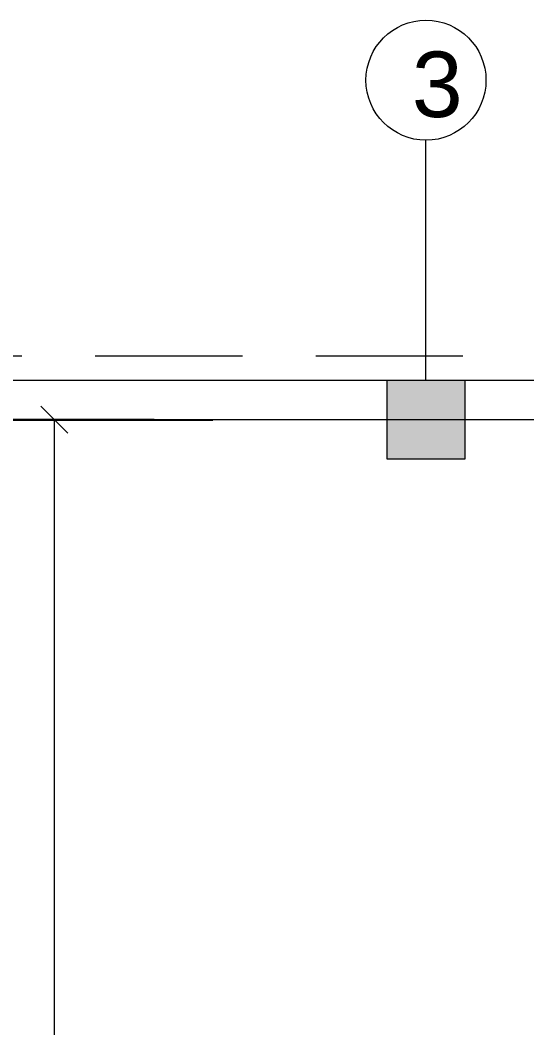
# Model space of a CAD drawing. Header units: metres. Extents: x -355 to 973, y -73 to 238.
# Drawn here: x 699.7 to 702.29, y 131.69 to 136.83 of the extents above; entities that cross this region are included whole.
import ezdxf

# ---------------------------------------------------------------- set-up
doc = ezdxf.new("R2010")
doc.units = ezdxf.units.M
doc.header["$LTSCALE"] = 3
doc.header["$MEASUREMENT"] = 0
for name, pattern in [('1', [30, 6, 6, 6, 6, 6]), ('202$0$HIDDEN', [0.375, 0.25, -0.125]), ('ACAD_ISO02W100', [15, 12, -3])]:
    doc.linetypes.add(name, pattern=pattern)
doc.layers.add('05', color=21, linetype='Continuous', lineweight=5)
doc.layers.add('alaem', color=230, linetype='Continuous', lineweight=5)
doc.layers.add('4', color=4, linetype='ACAD_ISO02W100')
doc.styles.get("Standard").update_dxf_attribs({"font": 'arial.ttf'})
doc.dimstyles.new('ahmad', dxfattribs={"dimtxt": 0.2, "dimasz": 0.1375, "dimexe": 0, "dimexo": 0.0625, "dimgap": 0.09, "dimtad": 0, "dimzin": 0, "dimdsep": 46, "dimtxsty": 'Standard', "dimblk": 'OBLIQUE', "dimcen": 0.09, "dimclrd": 245, "dimclrt": 61, "dimadec": 0, "dimazin": 0, "dimtfac": 1, "dimtofl": 0, "dimtmove": 0, "dimatfit": 3, "dimldrblk": 'OBLIQUE', "dimfxl": 0, "dimfxlon": 1, "dimtolj": 1, "dimtzin": 0, "dimlwd": 13, "dimarcsym": 0})

# ---------------------------------------------------------------- blocks, each defined once
blk = doc.blocks.new('fghhyh')
at = {"layer": 'alaem', "linetype": '1'}
h = blk.add_hatch(color=256, dxfattribs=at)
h.dxf.hatch_style = 1
h.paths.add_polyline_path([(280.3961, 190.2964), (280.3961, 190.6964), (279.9961, 190.6964), (279.9961, 190.2964)])
blk.add_lwpolyline([(279.9961, 190.6964), (279.9961, 190.2964), (280.3961, 190.2964), (280.3961, 190.6964)], close=True, dxfattribs=at)
blk = doc.blocks.new('_Oblique')
at = {"color": 0, "linetype": 'ByBlock', "lineweight": -2}
blk.add_line((-0.5, -0.5), (0.5, 0.5), dxfattribs=at)
blk = doc.blocks.new('*D550')
at = {"color": 245, "lineweight": 13, "transparency": 16777216}
for p, q in [((699.8768, 134.7941), (699.8768, 130.4936)), ((699.8768, 125.4941), (699.8768, 129.7947))]:
    blk.add_line(p, q, dxfattribs=at)
at = {"layer": 'Defpoints', "color": 0, "transparency": 16777216}
for p in [(699.6045, 134.7941), (699.6045, 125.4941), (699.8768, 125.4941)]:
    blk.add_point(p, dxfattribs=at)
at = {"color": 245, "lineweight": 13, "transparency": 16777216, "xscale": 0.1375, "yscale": 0.1375, "zscale": 0.1375}
for p, rotation in [((699.8768, 134.7941), 90), ((699.8768, 125.4941), 270)]:
    blk.add_blockref('_Oblique', p, dxfattribs=dict(at, rotation=rotation))
at = {"color": 61, "transparency": 16777216, "insert": (699.8768, 130.1441), "char_height": 0.2, "attachment_point": 5, "rotation": 90}
blk.add_mtext('\\A1;9.30', dxfattribs=at)

msp = doc.modelspace()

# ---------------------------------------------------------------- linework, layer by layer
msp.add_line((700.3861, 134.7941), (698.9861, 134.7941))
at = {"layer": '05', "lineweight": 9}
msp.add_line((701.7724, 134.9944), (701.7724, 136.2187), dxfattribs=at)
at = {"layer": '05', "linetype": '202$0$HIDDEN'}
msp.add_line((712.0861, 135.1171), (695.0861, 135.1171), dxfattribs=at)
at = {"layer": '05', "color": 0, "linetype": '1'}
msp.add_line((712.0861, 134.9941), (695.0861, 134.9941), dxfattribs=at)
for points in [[(695.0861, 122.1171), (712.0861, 122.1171), (712.0861, 134.9941), (695.0861, 134.9941)], [(695.0861, 122.3171), (711.8861, 122.3171), (711.8861, 134.7941), (695.0861, 134.7941)]]:
    msp.add_lwpolyline(points, dxfattribs=at)
at = {"layer": '05', "lineweight": 9}
msp.add_circle((701.7724, 136.5247), 0.306, dxfattribs=at)
at = {"layer": '4', "color": 0}
for p, q in [((698.3861, 134.7941), (699.8861, 134.7941)), ((699.3861, 134.7941), (700.6861, 134.7941))]:
    msp.add_line(p, q, dxfattribs=at)

# ---------------------------------------------------------------- block references
at = {"layer": 'alaem', "linetype": '1', "rotation": 270}
msp.add_blockref('fghhyh', (511.276, 414.9905), dxfattribs=at)

# ---------------------------------------------------------------- texts
at = {"layer": '05', "lineweight": 9, "insert": (701.7002, 136.332), "char_height": 0.3338, "width": 2.976737, "attachment_point": 7}
msp.add_mtext('3', dxfattribs=at)

# ---------------------------------------------------------------- dimensions: what is measured, and where the dimension line sits
dim = msp.add_linear_dim(base=(699.8768, 125.4941), p1=(699.6045, 134.7941), p2=(699.6045, 125.4941), angle=270, dimstyle='ahmad')
dim.commit()
dim.dimension.update_dxf_attribs({"geometry": '*D550', "text_midpoint": (699.8768, 130.1441)})

doc.saveas('drawing.dxf')
